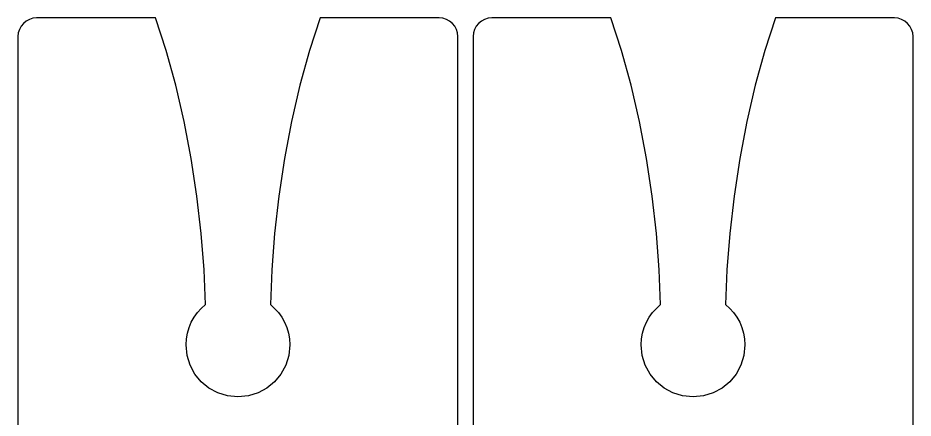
# Model space of a CAD drawing. Extents: x -338 to 50, y -399 to 300.
# Drawn here: x -337.5 to -160.5, y -115.5 to -36.4 of the extents above; entities that cross this region are included whole.
import ezdxf

# ---------------------------------------------------------------- set-up
doc = ezdxf.new("R2010")
doc.units = 0
doc.layers.add('LAYER_1', color=7, linetype='CONTINUOUS')

msp = doc.modelspace()

# ---------------------------------------------------------------- linework, layer by layer
at = {"layer": 'LAYER_1', "color": 250}
for points in [[(-250.5198, -362.677), (-250.5198, -40.077), (-250.5952, -39.3329), (-250.8113, -38.6391), (-251.1532, -38.0107), (-251.6056, -37.4628), (-252.1535, -37.0104), (-252.7819, -36.6685), (-253.4757, -36.4524), (-254.2198, -36.377), (-277.7331, -36.377), (-279.8521, -42.814), (-281.7451, -49.6742), (-283.3984, -56.8377), (-284.7983, -64.1849), (-285.9312, -71.5959), (-286.7832, -78.9512), (-287.3408, -86.131), (-287.5901, -93.0155), (-286.7559, -93.766), (-286.0082, -94.6028), (-285.3545, -95.5181), (-284.8025, -96.5043), (-284.3598, -97.5538), (-284.0342, -98.659), (-283.8332, -99.8121), (-283.7645, -101.0056), (-283.9728, -103.0725), (-284.5703, -104.9976), (-285.5158, -106.7396), (-286.768, -108.2574), (-288.2858, -109.5096), (-290.0278, -110.4551), (-291.9529, -111.0526), (-294.0198, -111.2609), (-296.0867, -111.0526), (-298.0118, -110.4551), (-299.7539, -109.5096), (-301.2716, -108.2574), (-302.5238, -106.7396), (-303.4693, -104.9976), (-304.0669, -103.0725), (-304.2752, -101.0056), (-304.2065, -99.8121), (-304.0055, -98.659), (-303.6798, -97.5538), (-303.2372, -96.5043), (-302.6852, -95.5181), (-302.0315, -94.6028), (-301.2837, -93.766), (-300.4495, -93.0155), (-300.6988, -86.131), (-301.2564, -78.9512), (-302.1084, -71.5959), (-303.2413, -64.1849), (-304.6412, -56.8377), (-306.2945, -49.6742), (-308.1875, -42.814), (-310.3065, -36.377), (-333.8198, -36.377), (-334.5639, -36.4524), (-335.2577, -36.6685), (-335.8861, -37.0104), (-336.434, -37.4628), (-336.8864, -38.0107), (-337.2283, -38.6391), (-337.4444, -39.3329), (-337.5198, -40.077), (-337.5198, -362.677)], [(-160.5198, -362.677), (-160.5198, -40.077), (-160.5952, -39.3329), (-160.8113, -38.6391), (-161.1532, -38.0107), (-161.6056, -37.4628), (-162.1535, -37.0104), (-162.7819, -36.6685), (-163.4757, -36.4524), (-164.2198, -36.377), (-187.7331, -36.377), (-189.8521, -42.814), (-191.7451, -49.6742), (-193.3984, -56.8377), (-194.7983, -64.1849), (-195.9312, -71.5959), (-196.7832, -78.9512), (-197.3408, -86.131), (-197.5901, -93.0155), (-196.7559, -93.766), (-196.0082, -94.6028), (-195.3545, -95.5181), (-194.8025, -96.5043), (-194.3598, -97.5538), (-194.0342, -98.659), (-193.8332, -99.8121), (-193.7645, -101.0056), (-193.9728, -103.0725), (-194.5703, -104.9976), (-195.5158, -106.7396), (-196.768, -108.2574), (-198.2858, -109.5096), (-200.0278, -110.4551), (-201.9529, -111.0526), (-204.0198, -111.2609), (-206.0867, -111.0526), (-208.0118, -110.4551), (-209.7538, -109.5096), (-211.2716, -108.2574), (-212.5238, -106.7396), (-213.4693, -104.9976), (-214.0668, -103.0725), (-214.2751, -101.0056), (-214.2064, -99.8121), (-214.0054, -98.659), (-213.6798, -97.5538), (-213.2371, -96.5043), (-212.6851, -95.5181), (-212.0314, -94.6028), (-211.2837, -93.766), (-210.4495, -93.0155), (-210.6988, -86.131), (-211.2564, -78.9512), (-212.1084, -71.5959), (-213.2413, -64.1849), (-214.6412, -56.8377), (-216.2945, -49.6742), (-218.1875, -42.814), (-220.3065, -36.377), (-243.8198, -36.377), (-244.5639, -36.4524), (-245.2577, -36.6685), (-245.8861, -37.0104), (-246.434, -37.4628), (-246.8864, -38.0107), (-247.2283, -38.6391), (-247.4444, -39.3329), (-247.5198, -40.077), (-247.5198, -362.677)]]:
    msp.add_lwpolyline(points, dxfattribs=at)

doc.saveas('drawing.dxf')
